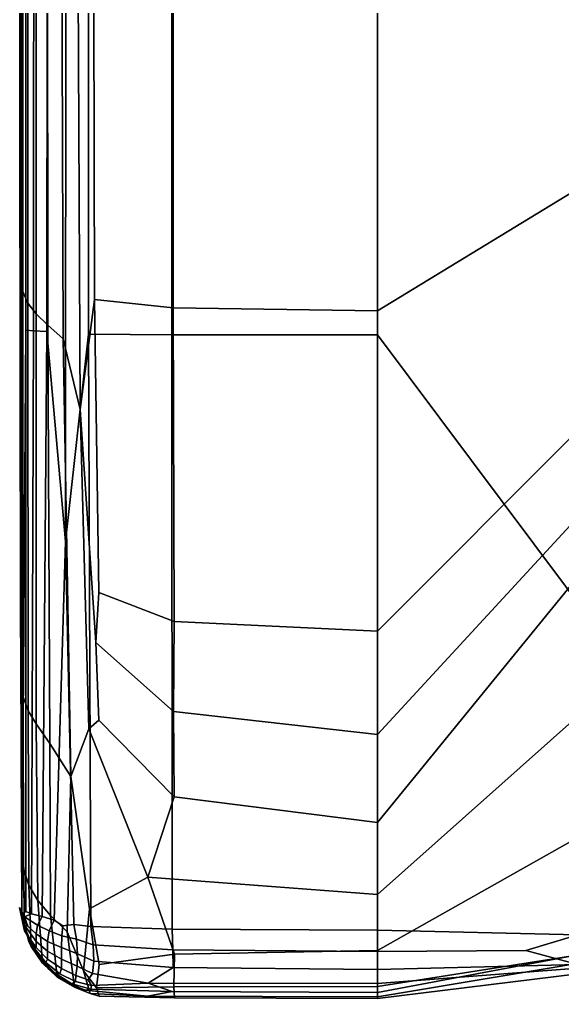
# Model space of a CAD drawing. Extents: x 0 to 405, y 0 to 52.
# Drawn here: x -0.406 to 1.983, y -0.061 to 4.245 of the extents above; entities that cross this region are included whole.
import ezdxf

# ---------------------------------------------------------------- set-up
doc = ezdxf.new("R2010")
doc.units = 0
doc.layers.add('COTAS', color=5, linetype='CONTINUOUS')

msp = doc.modelspace()

# ---------------------------------------------------------------- linework, layer by layer
at = {"layer": 'COTAS'}
for points in [[(-0.396, 0.3072, 0.1527), (-0.3995, 10.4699, 0.2031), (-0.3794, 10.5137, 0.0698), (-0.3793, 2.8781, 0.0667)], [(-0.3443, 2.8756, -0.0181), (-0.3793, 2.8781, 0.0667), (-0.3794, 10.5137, 0.0698), (-0.341, 10.5137, -0.0235)], [(-0.3443, 2.8756, -0.0181), (-0.341, 10.5137, -0.0235), (-0.2794, 10.5137, -0.1034), (-0.2862, 2.8727, -0.0943)], [(-0.2041, 1.9491, -0.1627), (-0.2862, 2.8727, -0.0943), (-0.2794, 10.5137, -0.1034), (-0.1995, 10.5137, -0.165)], [(-0.2041, 1.9491, -0.1627), (-0.1995, 10.5137, -0.165), (-0.1062, 10.5137, -0.2034), (-0.1029, 2.8616, -0.2)], [(0.2633, 2.8586, -0.2177), (-0.1029, 2.8616, -0.2), (-0.1062, 10.5137, -0.2034), (0.2625, 10.5137, -0.2235)], [(0.2633, 2.8586, -0.2177), (0.2625, 10.5137, -0.2235), (1.1688, 10.5137, -0.2302), (1.1688, 2.8576, -0.2235)], [(2.2703, 1.3858, -0.0401), (1.1688, 2.8576, -0.2235), (1.1688, 10.5137, -0.2302), (2.05, 10.4699, -0.1052)], [(-0.396, 0.3072, 0.1527), (-0.4062, 6.8219, 0.5298), (-0.4062, 10.3386, 0.4031), (-0.3995, 10.4699, 0.2031)], [(-0.4038, 3.8161, 10.5807), (-0.4025, 6.9653, 13.1796), (-0.4062, 8.6145, 12.9469), (-0.4062, 6.9562, 11.431)], [(-0.4038, 3.8161, 10.5807), (-0.4062, 6.9562, 11.431), (-0.4062, 7.0747, 10.4367), (-0.4062, 5.9242, 9.2086)], [(-0.4038, 3.8161, 10.5807), (-0.3912, 3.0489, 10.7323), (-0.3912, 6.3886, 13.3002), (-0.4025, 6.9653, 13.1796)], [(-0.396, 0.3072, 0.1527), (-0.4062, 5.7153, 0.6658), (-0.4062, 6.6219, 0.6766), (-0.4062, 6.8219, 0.5298)], [(2.1558, 3.564, 10.7991), (2.05, 6.6027, 12.9394), (1.1688, 6.2164, 13.5746), (1.1688, 2.9638, 11.4114)], [(-0.3692, 2.9977, 10.7823), (-0.3692, 6.3497, 13.3622), (-0.3912, 6.3886, 13.3002), (-0.3912, 3.0489, 10.7323)], [(-0.396, 0.3072, 0.1527), (-0.4062, 5.1634, 1.1339), (-0.4062, 6.3621, 0.8266), (-0.4062, 5.7153, 0.6658)], [(-0.3692, 2.9977, 10.7823), (-0.3332, 2.9505, 10.8284), (-0.3333, 6.3138, 13.4194), (-0.3692, 6.3497, 13.3622)], [(-0.282, 2.9003, 10.8596), (-0.2849, 6.2822, 13.4698), (-0.3333, 6.3138, 13.4194), (-0.3332, 2.9505, 10.8284)], [(-0.282, 2.9003, 10.8596), (-0.2142, 2.8401, 10.8648), (-0.2255, 6.2561, 13.5113), (-0.2849, 6.2822, 13.4698)], [(-0.1394, 2.5296, 10.9539), (-0.1576, 6.2366, 13.5423), (-0.2255, 6.2561, 13.5113), (-0.2142, 2.8401, 10.8648)], [(-0.1394, 2.5296, 10.9539), (-0.077, 3.0138, 11.4694), (-0.0834, 6.2246, 13.5615), (-0.1576, 6.2366, 13.5423)], [(0.2698, 2.9763, 11.4259), (0.2682, 6.2185, 13.5713), (-0.0834, 6.2246, 13.5615), (-0.077, 3.0138, 11.4694)], [(0.2698, 2.9763, 11.4259), (1.1688, 2.9638, 11.4114), (1.1688, 6.2164, 13.5746), (0.2682, 6.2185, 13.5713)], [(-0.4038, 3.8161, 10.5807), (-0.4062, 5.9242, 9.2086), (-0.4062, 5.2099, 6.7573), (-0.4024, 2.2848, 7.8057)], [(-0.4021, 1.6325, 5.2027), (-0.4024, 2.2848, 7.8057), (-0.4062, 5.2099, 6.7573), (-0.4062, 4.8453, 4.0915)], [(-0.396, 0.3072, 0.1527), (-0.401, 1.4181, 2.7264), (-0.4062, 4.7438, 2.2196), (-0.4062, 5.1634, 1.1339)], [(-0.4021, 1.6325, 5.2027), (-0.4062, 4.8453, 4.0915), (-0.4062, 4.7438, 2.2196), (-0.401, 1.4181, 2.7264)], [(-0.4038, 3.8161, 10.5807), (-0.4024, 2.2848, 7.8057), (-0.3911, 1.2663, 8.1757), (-0.3912, 3.0489, 10.7323)], [(2.1558, 3.564, 10.7991), (1.1688, 2.9638, 11.4114), (1.1688, 1.5544, 10.1384), (2.05, 2.4368, 9.7977)], [(-0.3692, 2.9977, 10.7823), (-0.3912, 3.0489, 10.7323), (-0.3911, 1.2663, 8.1757), (-0.369, 1.2037, 8.2054)], [(-0.3692, 2.9977, 10.7823), (-0.369, 1.2037, 8.2054), (-0.3329, 1.1461, 8.2328), (-0.3332, 2.9505, 10.8284)], [(-0.1394, 2.5296, 10.9539), (-0.0706, 1.5045, 9.9799), (-0.0577, 1.7243, 10.4067), (-0.077, 3.0138, 11.4694)], [(0.2698, 2.9763, 11.4259), (-0.077, 3.0138, 11.4694), (-0.0577, 1.7243, 10.4067), (0.2747, 1.5968, 10.2055)], [(0.2698, 2.9763, 11.4259), (0.2747, 1.5968, 10.2055), (1.1688, 1.5544, 10.1384), (1.1688, 2.9638, 11.4114)], [(-0.282, 2.9003, 10.8596), (-0.3332, 2.9505, 10.8284), (-0.3329, 1.1461, 8.2328), (-0.2732, 1.0606, 8.2193)], [(-0.282, 2.9003, 10.8596), (-0.2732, 1.0606, 8.2193), (-0.1801, 0.9146, 8.1262), (-0.2142, 2.8401, 10.8648)], [(-0.396, 0.3072, 0.1527), (-0.3793, 2.8781, 0.0667), (-0.379, 0.3209, 0.0575), (-0.3922, 0.3119, 0.1013)], [(-0.3443, 2.8756, -0.0181), (-0.3541, 0.311, -0.0017), (-0.379, 0.3209, 0.0575), (-0.3793, 2.8781, 0.0667)], [(-0.3443, 2.8756, -0.0181), (-0.2862, 2.8727, -0.0943), (-0.3065, 0.2994, -0.0668), (-0.3541, 0.311, -0.0017)], [(-0.2041, 1.9491, -0.1627), (-0.2545, 0.2829, -0.1213), (-0.3065, 0.2994, -0.0668), (-0.2862, 2.8727, -0.0943)], [(-0.2041, 1.9491, -0.1627), (-0.1029, 2.8616, -0.2), (-0.093, 0.2547, -0.1899), (-0.1672, 0.2636, -0.1728)], [(0.2633, 2.8586, -0.2177), (0.2658, 0.2429, -0.2), (-0.093, 0.2547, -0.1899), (-0.1029, 2.8616, -0.2)], [(0.2633, 2.8586, -0.2177), (1.1688, 2.8576, -0.2235), (1.1688, 0.239, -0.2034), (0.2658, 0.2429, -0.2)], [(2.2703, 1.3858, -0.0401), (2.05, 0.2184, -0.189), (1.1688, 0.239, -0.2034), (1.1688, 2.8576, -0.2235)], [(-0.1394, 2.5296, 10.9539), (-0.2142, 2.8401, 10.8648), (-0.1801, 0.9146, 8.1262), (-0.1012, 1.1254, 8.9629)], [(-0.1394, 2.5296, 10.9539), (-0.1012, 1.1254, 8.9629), (-0.0577, 1.1634, 9.259), (-0.0706, 1.5045, 9.9799)], [(2.05, 2.0564, 8.9386), (2.05, 2.4368, 9.7977), (1.1688, 1.5544, 10.1384), (1.1688, 1.1001, 9.2941)], [(-0.4021, 1.6325, 5.2027), (-0.3896, 0.5104, 5.5806), (-0.3911, 1.2663, 8.1757), (-0.4024, 2.2848, 7.8057)], [(2.05, 2.0564, 8.9386), (1.1688, 1.1001, 9.2941), (1.1688, 0.7131, 8.4169), (2.05, 1.794, 7.9481)], [(-0.2041, 1.9491, -0.1627), (-0.1672, 0.2636, -0.1728), (-0.2163, 0.2586, -0.1486), (-0.2545, 0.2829, -0.1213)], [(2.05, 1.1804, 7.0069), (2.05, 1.794, 7.9481), (1.1688, 0.7131, 8.4169), (1.1688, 0.3954, 7.5123)], [(0.2714, 1.2012, 9.4655), (0.2747, 1.5968, 10.2055), (-0.0577, 1.7243, 10.4067), (-0.0706, 1.5045, 9.9799)], [(-0.4021, 1.6325, 5.2027), (-0.401, 1.4181, 2.7264), (-0.3852, 0.2507, 2.8972), (-0.3896, 0.5104, 5.5806)], [(0.2714, 1.2012, 9.4655), (1.1688, 1.1001, 9.2941), (1.1688, 1.5544, 10.1384), (0.2747, 1.5968, 10.2055)], [(0.2714, 1.2012, 9.4655), (-0.0706, 1.5045, 9.9799), (-0.0577, 1.1634, 9.259), (0.2747, 0.8257, 8.6274)], [(-0.396, 0.3072, 0.1527), (-0.3794, 0.239, 0.1698), (-0.3852, 0.2507, 2.8972), (-0.401, 1.4181, 2.7264)], [(-0.3653, 0.4371, 5.5913), (-0.369, 1.2037, 8.2054), (-0.3911, 1.2663, 8.1757), (-0.3896, 0.5104, 5.5806)], [(-0.3653, 0.4371, 5.5913), (-0.3259, 0.3703, 5.6012), (-0.3329, 1.1461, 8.2328), (-0.369, 1.2037, 8.2054)], [(0.1587, 0.4728, 7.6232), (0.2747, 0.8257, 8.6274), (-0.0577, 1.1634, 9.259), (-0.1012, 1.1254, 8.9629)], [(0.2714, 1.2012, 9.4655), (0.2747, 0.8257, 8.6274), (1.1688, 0.7131, 8.4169), (1.1688, 1.1001, 9.2941)], [(2.05, 1.1804, 7.0069), (1.1688, 0.3954, 7.5123), (1.1688, 0.1493, 6.5856), (2.05, 0.6461, 6.1461)], [(-0.2702, 0.304, 5.6005), (-0.2732, 1.0606, 8.2193), (-0.3329, 1.1461, 8.2328), (-0.3259, 0.3703, 5.6012)], [(0.1587, 0.4728, 7.6232), (-0.1012, 1.1254, 8.9629), (-0.1801, 0.9146, 8.1262), (-0.099, 0.3325, 6.892)], [(-0.2702, 0.304, 5.6005), (-0.1968, 0.2317, 5.5795), (-0.1801, 0.9146, 8.1262), (-0.2732, 1.0606, 8.2193)], [(-0.1247, 0.0608, 5.3297), (-0.099, 0.3325, 6.892), (-0.1801, 0.9146, 8.1262), (-0.1968, 0.2317, 5.5795)], [(0.1587, 0.4728, 7.6232), (1.1688, 0.3954, 7.5123), (1.1688, 0.7131, 8.4169), (0.2747, 0.8257, 8.6274)], [(2.2703, 0.1643, 5.1791), (2.05, 0.6461, 6.1461), (1.1688, 0.1493, 6.5856), (1.1688, -0.0085, 5.1976)], [(-0.3653, 0.4371, 5.5913), (-0.3896, 0.5104, 5.5806), (-0.3852, 0.2507, 2.8972), (-0.3549, 0.1672, 2.8999)], [(-0.3653, 0.4371, 5.5913), (-0.3549, 0.1672, 2.8999), (-0.3059, 0.0934, 2.9023), (-0.3259, 0.3703, 5.6012)], [(0.1587, 0.4728, 7.6232), (-0.099, 0.3325, 6.892), (-0.0555, 0.0886, 6.2724), (0.2752, 0.1341, 6.5073)], [(0.1587, 0.4728, 7.6232), (0.2752, 0.1341, 6.5073), (1.1688, 0.1493, 6.5856), (1.1688, 0.3954, 7.5123)], [(-0.2702, 0.304, 5.6005), (-0.3259, 0.3703, 5.6012), (-0.3059, 0.0934, 2.9023), (-0.2413, 0.0327, 2.9045)], [(-0.4062, 0.339, 0.1698), (-0.3922, 0.2705, 0.1427), (-0.3565, 0.189, 0.1302), (-0.3794, 0.239, 0.1698)], [(-0.4062, 0.339, 0.1698), (-0.3922, 0.2869, 0.1177), (-0.3875, 0.2586, 0.117), (-0.3922, 0.2705, 0.1427)], [(-0.4062, 0.339, 0.1698), (-0.3922, 0.3119, 0.1013), (-0.3875, 0.2862, 0.0894), (-0.3922, 0.2869, 0.1177)], [(-0.3852, 0.2983, 0.0671), (-0.3922, 0.3119, 0.1013), (-0.379, 0.3209, 0.0575), (-0.3541, 0.311, -0.0017)], [(-0.3852, 0.2983, 0.0671), (-0.3693, 0.2573, 0.0454), (-0.3875, 0.2862, 0.0894), (-0.3922, 0.3119, 0.1013)], [(-0.3852, 0.2983, 0.0671), (-0.3541, 0.311, -0.0017), (-0.3065, 0.2994, -0.0668), (-0.3268, 0.2606, -0.0333)], [(-0.2702, 0.304, 5.6005), (-0.2413, 0.0327, 2.9045), (-0.1639, -0.0113, 2.9063), (-0.1968, 0.2317, 5.5795)], [(-0.1247, 0.0608, 5.3297), (-0.0678, -0.0142, 5.3469), (-0.0555, 0.0886, 6.2724), (-0.099, 0.3325, 6.892)], [(-0.3852, 0.2609, 0.0917), (-0.3693, 0.2146, 0.0881), (-0.3875, 0.2586, 0.117), (-0.3922, 0.2869, 0.1177)], [(-0.3852, 0.2609, 0.0917), (-0.3922, 0.2869, 0.1177), (-0.3875, 0.2862, 0.0894), (-0.3693, 0.2573, 0.0454)], [(-0.3852, 0.2363, 0.1291), (-0.3393, 0.1575, 0.0914), (-0.3565, 0.189, 0.1302), (-0.3922, 0.2705, 0.1427)], [(-0.3852, 0.2363, 0.1291), (-0.3922, 0.2705, 0.1427), (-0.3875, 0.2586, 0.117), (-0.3693, 0.2146, 0.0881)], [(-0.3852, 0.2983, 0.0671), (-0.3268, 0.2606, -0.0333), (-0.3336, 0.2233, -0.0062), (-0.3693, 0.2573, 0.0454)], [(-0.3852, 0.2609, 0.0917), (-0.3336, 0.19, 0.0208), (-0.3336, 0.163, 0.0542), (-0.3693, 0.2146, 0.0881)], [(-0.3852, 0.2609, 0.0917), (-0.3693, 0.2573, 0.0454), (-0.3336, 0.2233, -0.0062), (-0.3336, 0.19, 0.0208)], [(-0.2761, 0.2367, -0.0885), (-0.2833, 0.19, -0.057), (-0.3336, 0.2233, -0.0062), (-0.3268, 0.2606, -0.0333)], [(-0.2761, 0.2367, -0.0885), (-0.3268, 0.2606, -0.0333), (-0.3065, 0.2994, -0.0668), (-0.2545, 0.2829, -0.1213)], [(-0.2761, 0.2367, -0.0885), (-0.2545, 0.2829, -0.1213), (-0.2163, 0.2586, -0.1486), (-0.22, 0.2146, -0.129)], [(-0.1558, 0.199, -0.1565), (-0.22, 0.2146, -0.129), (-0.2163, 0.2586, -0.1486), (-0.1672, 0.2636, -0.1728)], [(-0.1558, 0.199, -0.1565), (-0.1672, 0.2636, -0.1728), (-0.093, 0.2547, -0.1899), (-0.0831, 0.1745, -0.1654)], [(-0.366, 0.189, 0.1698), (-0.3549, 0.1672, 2.8999), (-0.3852, 0.2507, 2.8972), (-0.3794, 0.239, 0.1698)], [(-0.3852, 0.2363, 0.1291), (-0.3693, 0.2146, 0.0881), (-0.3336, 0.163, 0.0542), (-0.3393, 0.1575, 0.0914)], [(-0.366, 0.189, 0.1698), (-0.3794, 0.239, 0.1698), (-0.3565, 0.189, 0.1302), (-0.3121, 0.1135, 0.1188)], [(-0.2833, 0.1471, -0.0221), (-0.3336, 0.19, 0.0208), (-0.3336, 0.2233, -0.0062), (-0.2833, 0.19, -0.057)], [(-0.2761, 0.2367, -0.0885), (-0.22, 0.2146, -0.129), (-0.2213, 0.163, -0.0982), (-0.2833, 0.19, -0.057)], [(-0.1247, 0.0608, 5.3297), (-0.1968, 0.2317, 5.5795), (-0.1639, -0.0113, 2.9063), (-0.0949, -0.0392, 3.1358)], [(0.2683, 0.1529, -0.1651), (-0.0831, 0.1745, -0.1654), (-0.093, 0.2547, -0.1899), (0.2658, 0.2429, -0.2)], [(0.2683, 0.1529, -0.1651), (0.2658, 0.2429, -0.2), (1.1688, 0.239, -0.2034), (1.1688, 0.1457, -0.165)], [(1.8216, 0.1499, -0.1577), (1.1688, 0.1457, -0.165), (1.1688, 0.239, -0.2034), (2.05, 0.2184, -0.189)], [(1.8216, 0.1499, -0.1577), (2.05, 0.2184, -0.189), (2.3438, 0.1568, -0.1457), (2.05, 0.0885, -0.114)], [(-0.366, 0.189, 0.1698), (-0.2788, 0.0688, 0.8378), (-0.3059, 0.0934, 2.9023), (-0.3549, 0.1672, 2.8999)], [(-0.366, 0.189, 0.1698), (-0.3121, 0.1135, 0.1188), (-0.2503, 0.0502, 0.1095), (-0.2788, 0.0688, 0.8378)], [(-0.2905, 0.0971, 0.0688), (-0.3121, 0.1135, 0.1188), (-0.3565, 0.189, 0.1302), (-0.3393, 0.1575, 0.0914)], [(-0.2833, 0.1471, -0.0221), (-0.2833, 0.1122, 0.0208), (-0.3336, 0.163, 0.0542), (-0.3336, 0.19, 0.0208)], [(-0.2833, 0.1471, -0.0221), (-0.2833, 0.19, -0.057), (-0.2213, 0.163, -0.0982), (-0.2213, 0.1122, -0.057)], [(-0.1558, 0.199, -0.1565), (-0.152, 0.1358, -0.1216), (-0.2213, 0.163, -0.0982), (-0.22, 0.2146, -0.129)], [(-0.1558, 0.199, -0.1565), (-0.0831, 0.1745, -0.1654), (-0.0798, 0.1024, -0.119), (-0.152, 0.1358, -0.1216)], [(0.2683, 0.1529, -0.1651), (0.2691, 0.0749, -0.1073), (-0.0798, 0.1024, -0.119), (-0.0831, 0.1745, -0.1654)], [(-0.2905, 0.0971, 0.0688), (-0.3393, 0.1575, 0.0914), (-0.3336, 0.163, 0.0542), (-0.2833, 0.1122, 0.0208)], [(-0.2833, 0.1471, -0.0221), (-0.2213, 0.1122, -0.057), (-0.2213, 0.071, -0.0062), (-0.2833, 0.1122, 0.0208)], [(-0.1535, 0.0807, -0.0752), (-0.2213, 0.1122, -0.057), (-0.2213, 0.163, -0.0982), (-0.152, 0.1358, -0.1216)], [(-0.1535, 0.0807, -0.0752), (-0.152, 0.1358, -0.1216), (-0.0798, 0.1024, -0.119), (-0.086, 0.0479, -0.0682)], [(0.2721, -0.0099, 5.2349), (0.2752, 0.1341, 6.5073), (-0.0555, 0.0886, 6.2724), (-0.0678, -0.0142, 5.3469)], [(0.2683, 0.1529, -0.1651), (1.1688, 0.1457, -0.165), (1.1688, 0.0657, -0.1034), (0.2691, 0.0749, -0.1073)], [(0.2721, -0.0099, 5.2349), (1.1688, -0.0085, 5.1976), (1.1688, 0.1493, 6.5856), (0.2752, 0.1341, 6.5073)], [(2.2703, 0.1643, 5.1791), (1.1688, -0.0085, 5.1976), (1.1688, -0.061, 2.9089), (2.05, 0.0473, 2.8889)], [(1.8216, 0.1499, -0.1577), (2.05, 0.0885, -0.114), (1.1688, 0.0657, -0.1034), (1.1688, 0.1457, -0.165)], [(2.05, 0.0726, -0.0031), (2.05, 0.1302, 0.212), (1.1688, -0.0343, 0.0698), (1.1688, 0.0041, -0.0235)], [(2.2479, 0.1267, 0.6219), (1.1688, -0.0543, 0.8295), (1.1688, -0.0343, 0.0698), (2.05, 0.1302, 0.212)], [(-0.2905, 0.0971, 0.0688), (-0.2285, 0.0476, 0.0505), (-0.2503, 0.0502, 0.1095), (-0.3121, 0.1135, 0.1188)], [(-0.204, 0.0112, 0.8359), (-0.2413, 0.0327, 2.9045), (-0.3059, 0.0934, 2.9023), (-0.2788, 0.0688, 0.8378)], [(-0.2905, 0.0971, 0.0688), (-0.2833, 0.1122, 0.0208), (-0.2213, 0.071, -0.0062), (-0.2285, 0.0476, 0.0505)], [(-0.1535, 0.0807, -0.0752), (-0.1581, 0.0402, -0.0242), (-0.2213, 0.071, -0.0062), (-0.2213, 0.1122, -0.057)], [(0.1597, 0.0065, -0.0259), (-0.086, 0.0479, -0.0682), (-0.0798, 0.1024, -0.119), (0.2691, 0.0749, -0.1073)], [(2.2479, 0.1267, 0.6219), (2.05, 0.0473, 2.8889), (1.1688, -0.061, 2.9089), (1.1688, -0.0543, 0.8295)], [(2.05, 0.0726, -0.0031), (1.1688, 0.0041, -0.0235), (1.1688, 0.0657, -0.1034), (2.05, 0.0885, -0.114)], [(-0.204, 0.0112, 0.8359), (-0.2788, 0.0688, 0.8378), (-0.2503, 0.0502, 0.1095), (-0.1758, 0.0038, 0.0994)], [(-0.1595, 0.0127, 0.0334), (-0.1758, 0.0038, 0.0994), (-0.2503, 0.0502, 0.1095), (-0.2285, 0.0476, 0.0505)], [(-0.1595, 0.0127, 0.0334), (-0.2285, 0.0476, 0.0505), (-0.2213, 0.071, -0.0062), (-0.1581, 0.0402, -0.0242)], [(-0.1535, 0.0807, -0.0752), (-0.086, 0.0479, -0.0682), (-0.1044, 0.0206, -0.0302), (-0.1581, 0.0402, -0.0242)], [(-0.1247, 0.0608, 5.3297), (-0.0949, -0.0392, 3.1358), (-0.0555, -0.0516, 3.8213), (-0.0678, -0.0142, 5.3469)], [(0.1597, 0.0065, -0.0259), (-0.0893, -0.0036, 0.0145), (-0.1044, 0.0206, -0.0302), (-0.086, 0.0479, -0.0682)], [(0.1597, 0.0065, -0.0259), (0.2691, 0.0749, -0.1073), (1.1688, 0.0657, -0.1034), (1.1688, 0.0041, -0.0235)], [(-0.204, 0.0112, 0.8359), (-0.1174, -0.0251, 0.8328), (-0.1639, -0.0113, 2.9063), (-0.2413, 0.0327, 2.9045)], [(-0.204, 0.0112, 0.8359), (-0.1758, 0.0038, 0.0994), (-0.093, -0.0207, 0.0855), (-0.1174, -0.0251, 0.8328)], [(-0.1595, 0.0127, 0.0334), (-0.0893, -0.0036, 0.0145), (-0.093, -0.0207, 0.0855), (-0.1758, 0.0038, 0.0994)], [(-0.1595, 0.0127, 0.0334), (-0.1581, 0.0402, -0.0242), (-0.1044, 0.0206, -0.0302), (-0.0893, -0.0036, 0.0145)], [(0.1597, 0.0065, -0.0259), (0.2658, -0.0309, 0.0737), (-0.093, -0.0207, 0.0855), (-0.0893, -0.0036, 0.0145)], [(0.1597, 0.0065, -0.0259), (1.1688, 0.0041, -0.0235), (1.1688, -0.0343, 0.0698), (0.2658, -0.0309, 0.0737)], [(0.1561, -0.0506, 0.9577), (-0.0949, -0.0392, 3.1358), (-0.1639, -0.0113, 2.9063), (-0.1174, -0.0251, 0.8328)], [(0.1561, -0.0506, 0.9577), (-0.1174, -0.0251, 0.8328), (-0.093, -0.0207, 0.0855), (0.2658, -0.0309, 0.0737)], [(0.1561, -0.0506, 0.9577), (0.2752, -0.0587, 3.137), (-0.0555, -0.0516, 3.8213), (-0.0949, -0.0392, 3.1358)], [(0.2721, -0.0099, 5.2349), (-0.0678, -0.0142, 5.3469), (-0.0555, -0.0516, 3.8213), (0.2752, -0.0587, 3.137)], [(0.1561, -0.0506, 0.9577), (0.2658, -0.0309, 0.0737), (1.1688, -0.0343, 0.0698), (1.1688, -0.0543, 0.8295)], [(0.2721, -0.0099, 5.2349), (0.2752, -0.0587, 3.137), (1.1688, -0.061, 2.9089), (1.1688, -0.0085, 5.1976)], [(0.1561, -0.0506, 0.9577), (1.1688, -0.0543, 0.8295), (1.1688, -0.061, 2.9089), (0.2752, -0.0587, 3.137)]]:
    msp.add_3dface(points, dxfattribs=at)

doc.saveas('drawing.dxf')
